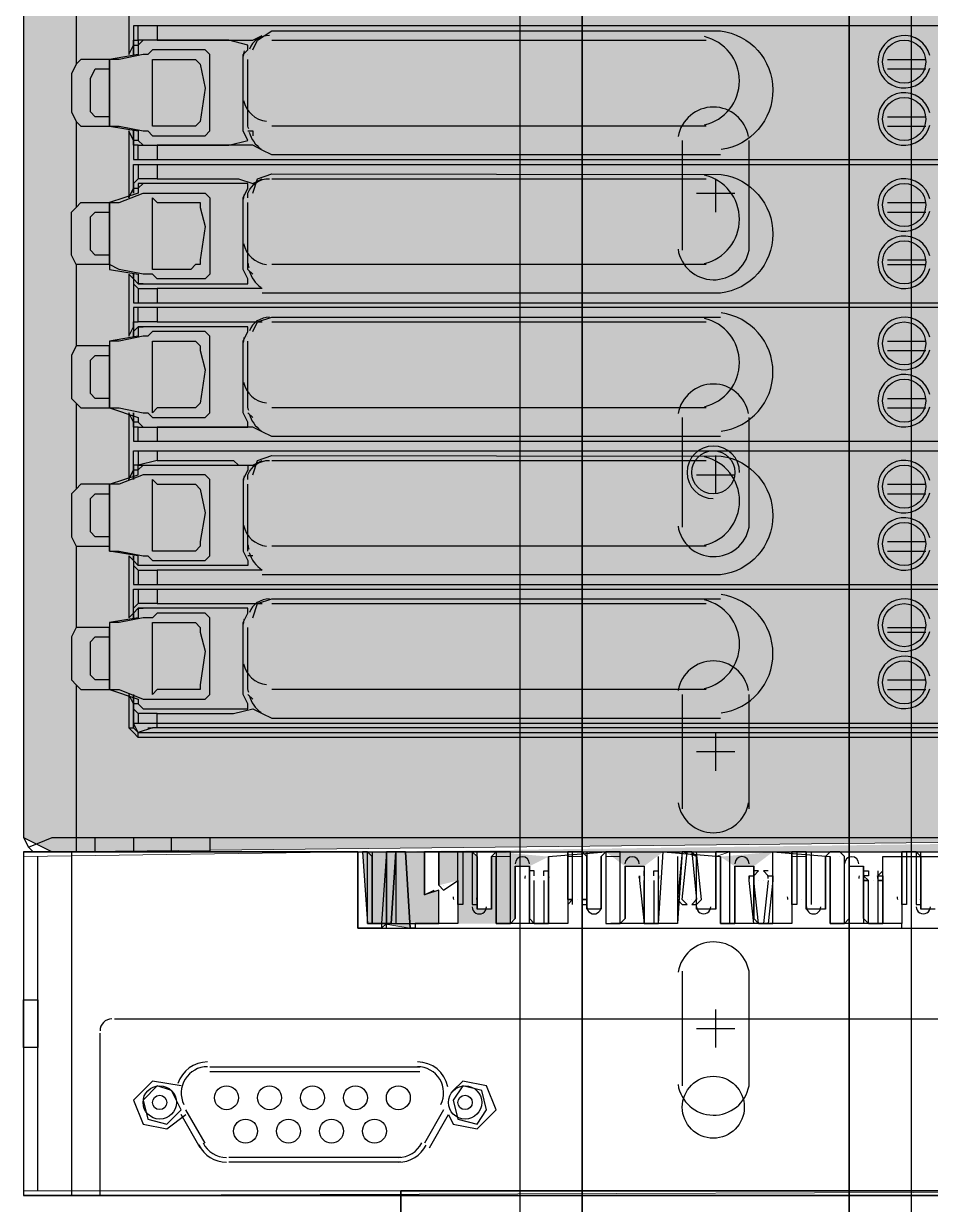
# Model space of a CAD drawing. Extents: x 4719 to 8938, y 1800 to 4482.
# Drawn here: x 6902.1 to 6982.6, y 3306.4 to 3411.1 of the extents above; entities that cross this region are included whole.
import ezdxf

# ---------------------------------------------------------------- set-up
doc = ezdxf.new("R2010")
doc.units = 0
doc.header["$LTSCALE"] = 10
doc.header["$MEASUREMENT"] = 0
doc.layers.add('G02-1-PRDXXXX-E-MRIO-01-P01-01$0$ANNOTATION', color=7, linetype='Continuous')

# ---------------------------------------------------------------- blocks, each defined once
blk = doc.blocks.new('G02-1-PRDXXXX-E-MRIO-01-P01-01$0$DV-54809-ZX-350-001')
at = {"layer": 'G02-1-PRDXXXX-E-MRIO-01-P01-01$0$ANNOTATION', "lineweight": 25}
for points in [[(2244.65, 1401.79), (2262.01, 1401.79), (2262.01, 2125.73), (2256.5, 2125.73), (2256.5, 1401.79), (2256.5, 2125.73), (2244.65, 2125.73), (2232.8, 2125.73), (2232.8, 1401.79), (2232.8, 2125.73), (2227.29, 2125.73), (2227.29, 1401.79)], [(2262.01, 1401.79), (2262.01, 2125.73), (2256.5, 2125.73), (2256.5, 1401.79), (2256.5, 2125.73), (2232.8, 2125.73), (2232.8, 1401.79), (2232.8, 2125.73), (2227.29, 2125.73), (2227.29, 1401.79)], [(2190.88, 1607.96), (2190.88, 1607.54)], [(2194.69, 1602.46), (2194.69, 1607.54), (2194.69, 1607.96), (2195.12, 1607.96), (2198.08, 1607.96), (2198.5, 1607.96), (2198.93, 1607.54), (2199.35, 1605.42), (2198.93, 1602.46), (2198.5, 1602.03), (2198.08, 1602.03), (2195.12, 1602.03), (2194.69, 1602.03)], [(2190.88, 1589.76), (2190.88, 1593.14), (2190.88, 1595.26)], [(2194.69, 1589.76), (2194.69, 1595.26), (2194.69, 1595.68), (2195.12, 1595.26), (2198.08, 1595.26), (2198.5, 1595.26), (2198.93, 1595.26), (2198.93, 1594.84), (2199.35, 1593.14), (2198.93, 1590.18), (2198.93, 1589.76), (2198.5, 1589.76), (2198.08, 1589.33), (2195.12, 1589.33), (2194.69, 1589.33)], [(2194.69, 1577.48), (2194.69, 1582.56), (2194.69, 1582.98), (2195.12, 1582.98), (2198.08, 1582.98), (2198.5, 1582.98), (2198.93, 1582.56), (2198.93, 1582.14), (2199.35, 1580.44), (2198.93, 1577.48), (2198.5, 1577.06), (2198.08, 1577.06), (2195.12, 1577.06), (2194.69, 1576.63)], [(2194.69, 1569.86), (2194.69, 1570.71), (2195.12, 1570.28), (2198.08, 1570.28), (2198.5, 1570.28), (2198.93, 1569.86), (2199.35, 1567.74), (2198.93, 1565.2), (2198.93, 1564.78), (2198.5, 1564.36), (2198.08, 1564.36), (2195.12, 1564.36), (2194.69, 1564.36), (2194.69, 1564.78)], [(2190.88, 1564.78), (2190.88, 1567.74), (2190.88, 1570.28)], [(2190.88, 1552.08), (2190.88, 1555.47), (2190.88, 1557.58)], [(2194.69, 1552.5), (2194.69, 1557.58), (2194.69, 1558.01), (2195.12, 1558.01), (2198.08, 1558.01), (2198.5, 1558.01), (2198.93, 1557.58), (2198.93, 1557.16), (2199.35, 1555.47), (2198.93, 1552.5), (2198.93, 1552.08), (2198.5, 1552.08), (2198.08, 1552.08), (2195.12, 1552.08), (2194.69, 1551.65)], [(2189.61, 1537.68), (2189.61, 1538.95), (2193, 1538.95), (2193, 1537.68)], [(2196.39, 1537.68), (2196.39, 1538.95), (2199.77, 1538.95), (2199.77, 1537.68)], [(2213.75, 1537.68), (2214.17, 1537.68), (2214.17, 1537.26)], [(2259.04, 1535.14), (2259.47, 1535.14)], [(2231.95, 1533.45), (2231.53, 1533.45)], [(2231.53, 1533.45), (2231.53, 1533.03), (2231.95, 1533.45)], [(2233.22, 1533.45), (2232.8, 1533.45)], [(2184.53, 1524.56), (2184.53, 1520.33), (2183.26, 1520.33), (2183.26, 1524.56)], [(2195.96, 1513.55), (2197.23, 1514.82), (2196.39, 1516.52), (2195.12, 1516.94), (2193.85, 1515.67), (2194.27, 1513.98)], [(2223.48, 1513.55), (2224.33, 1514.82), (2223.91, 1516.52), (2222.21, 1516.94), (2221.37, 1515.67), (2221.79, 1513.98)], [(2216.71, 1489), (2216.71, 1507.63), (2273.02, 1507.63), (2273.02, 1489)], [(2273.02, 1489), (2273.02, 1507.63), (2216.71, 1507.63), (2216.71, 1489)]]:
    blk.add_lwpolyline(points, close=True, dxfattribs=at)
for points in [[(2183.26, 1721), (2183.26, 1538.95), (2185.8, 1537.68), (2213.32, 1537.68), (2213.75, 1531.33), (2220.1, 1531.33), (2220.1, 1534.3), (2218.83, 1533.87), (2218.83, 1537.68), (2225.18, 1537.68), (2225.18, 1531.33), (2226.45, 1531.33), (2226.87, 1531.76), (2226.87, 1536.41), (2228.14, 1536.41), (2228.14, 1531.76), (2228.56, 1531.33), (2229.83, 1531.33), (2229.83, 1537.26), (2234.91, 1537.68), (2234.91, 1531.33), (2235.34, 1531.33), (2236.18, 1531.33), (2236.61, 1531.76), (2236.61, 1536.41), (2238.3, 1536.41), (2238.3, 1531.76), (2238.3, 1531.33), (2239.57, 1531.33), (2239.99, 1537.68), (2245.07, 1537.26), (2245.07, 1531.33), (2246.34, 1531.33), (2246.34, 1531.76), (2246.34, 1536.41), (2248.04, 1536.41), (2248.04, 1531.76), (2248.46, 1531.33), (2249.31, 1531.33), (2249.73, 1531.33), (2249.73, 1537.68), (2254.81, 1537.26), (2254.81, 1531.33), (2256.08, 1531.33), (2256.5, 1531.76), (2256.5, 1536.41), (2257.77, 1536.41), (2257.77, 1531.76), (2258.2, 1531.33), (2259.47, 1531.33), (2259.47, 1537.26), (2264.55, 1537.26)], [(2183.26, 1721), (2183.26, 1538.95), (2183.69, 1538.11), (2184.11, 1537.68), (2185.8, 1537.68), (2303.92, 1537.68), (2305.19, 1537.68), (2306.04, 1538.11), (2306.46, 1538.95), (2306.46, 1721)], [(2183.69, 1538.11), (2185.8, 1538.95), (2186.23, 1538.95), (2187.07, 1538.95), (2303.07, 1538.95), (2303.5, 1538.95), (2304.77, 1538.53), (2304.77, 1721.42), (2304.34, 1721.85), (2303.92, 1722.27)], [(2192.58, 1711.26), (2193, 1711.68), (2193.42, 1712.11), (2289.95, 1712.11), (2289.95, 1547.84), (2193.42, 1547.84), (2193.42, 1548.27), (2289.53, 1548.27), (2289.53, 1711.68), (2289.95, 1712.11)], [(2187.92, 1615.16), (2187.92, 1607.54)], [(2193, 1613.47), (2192.58, 1614.31), (2192.58, 1608.39), (2193, 1609.23), (2193.42, 1609.23), (2193.85, 1609.66)], [(2289.1, 1610.93), (2193, 1610.93), (2193, 1608.39), (2193, 1609.23), (2193, 1609.66), (2193.42, 1609.66), (2193.42, 1609.23), (2193.42, 1608.81), (2193.42, 1608.39), (2190.88, 1607.96), (2188.34, 1607.96), (2187.92, 1607.54), (2187.5, 1606.69), (2187.5, 1603.3), (2187.92, 1602.46), (2188.34, 1602.03), (2190.88, 1602.03), (2193.42, 1601.61), (2193.42, 1601.19), (2193.42, 1600.76), (2193.85, 1600.34), (2201.47, 1600.34), (2203.16, 1600.76), (2202.74, 1601.61), (2202.74, 1602.46), (2202.74, 1607.54), (2202.74, 1608.39), (2203.16, 1608.81), (2203.16, 1609.23), (2201.47, 1609.66), (2193.85, 1609.66), (2193.42, 1609.66), (2193.42, 1610.93)], [(2195.12, 1610.93), (2195.12, 1609.66), (2201.89, 1609.66), (2202.31, 1609.66), (2203.58, 1609.66), (2204.43, 1610.08)], [(2195.12, 1609.66), (2193.42, 1609.66)], [(2202.31, 1609.66), (2202.31, 1609.66)], [(2205.28, 1609.66), (2243.8, 1609.66)], [(2190.88, 1602.03), (2190.88, 1602.46), (2190.88, 1602.03), (2191.73, 1602.03), (2193.85, 1601.61), (2194.27, 1601.61), (2194.69, 1601.19), (2195.12, 1601.19), (2199.35, 1601.19), (2199.77, 1601.61), (2199.77, 1608.39), (2199.35, 1608.81), (2195.12, 1608.81), (2194.69, 1608.81), (2194.27, 1608.39), (2193.85, 1608.39), (2191.73, 1607.96), (2190.88, 1607.96)], [(2194.69, 1608.81), (2194.69, 1608.81)], [(2203.16, 1608.39), (2203.16, 1608.39)], [(2190.88, 1605.42), (2190.88, 1607.54), (2190.88, 1602.46)], [(2190.88, 1607.54), (2190.88, 1607.54)], [(2198.93, 1607.54), (2198.93, 1607.54)], [(2259.89, 1607.96), (2263.28, 1607.96)], [(2190.88, 1602.88), (2189.61, 1602.88), (2189.19, 1603.3), (2189.19, 1606.27), (2189.61, 1607.12), (2190.88, 1607.12)], [(2259.89, 1607.12), (2263.28, 1607.12)], [(2190.88, 1602.46), (2190.88, 1605.42)], [(2187.92, 1602.46), (2187.92, 1594.84)], [(2198.93, 1602.46), (2198.93, 1602.46)], [(2259.89, 1602.88), (2263.28, 1602.88)], [(2193.85, 1600.34), (2193.42, 1600.76), (2193, 1600.76), (2192.58, 1601.61), (2192.58, 1595.68), (2193, 1596.53), (2193.42, 1596.53), (2193.85, 1596.95)], [(2193.42, 1599.07), (2193.42, 1600.34), (2193, 1600.34), (2193, 1600.76), (2193, 1601.61), (2193, 1599.07), (2289.1, 1599.07)], [(2203.16, 1601.61), (2203.58, 1601.61), (2203.58, 1601.19)], [(2243.8, 1602.03), (2205.28, 1602.03)], [(2259.89, 1602.03), (2263.28, 1602.03)], [(2193.42, 1600.34), (2195.12, 1600.34)], [(2193.85, 1600.34), (2193.85, 1600.34)], [(2193.85, 1600.34), (2193.85, 1600.34)], [(2245.07, 1599.49), (2205.28, 1599.49), (2204.43, 1599.92), (2203.58, 1600.34), (2201.89, 1600.34), (2195.12, 1600.34), (2195.12, 1599.07)], [(2203.16, 1600.76), (2203.16, 1600.76)], [(2203.58, 1600.34), (2203.58, 1600.34)], [(2241.69, 1600.76), (2241.69, 1591.03)], [(2193.42, 1598.65), (2193.42, 1597.38), (2193, 1596.95), (2193, 1596.53), (2193, 1596.11), (2193, 1598.65), (2289.1, 1598.65)], [(2195.12, 1598.65), (2195.12, 1597.38), (2201.89, 1597.38), (2202.31, 1597.38), (2203.58, 1596.95), (2204.43, 1597.38)], [(2190.88, 1589.76), (2190.88, 1589.33), (2193.42, 1588.91), (2193.42, 1588.49), (2193.42, 1588.06), (2193.85, 1588.06), (2201.47, 1588.06), (2203.16, 1588.06), (2203.16, 1588.49), (2202.74, 1589.33), (2202.74, 1590.18), (2202.74, 1594.84), (2202.74, 1595.68), (2203.16, 1596.53), (2203.16, 1596.95), (2201.47, 1596.95), (2193.85, 1596.95), (2193.42, 1596.95), (2193.42, 1596.53), (2193.42, 1596.11), (2190.88, 1595.26), (2191.73, 1595.26), (2193.85, 1596.11), (2194.69, 1596.11), (2195.12, 1596.11), (2199.35, 1596.11), (2199.77, 1595.68), (2199.77, 1588.91), (2199.35, 1588.49), (2195.12, 1588.49), (2194.69, 1588.91), (2193.85, 1588.91), (2191.73, 1589.33), (2190.88, 1589.76), (2188.34, 1589.76), (2187.92, 1589.76), (2187.5, 1590.6), (2187.5, 1594.41), (2187.92, 1594.84), (2188.34, 1595.26), (2190.88, 1595.26)], [(2195.12, 1597.38), (2193.42, 1597.38)], [(2202.31, 1597.38), (2202.31, 1597.38)], [(2205.28, 1597.38), (2243.8, 1597.38)], [(2244.65, 1594.41), (2244.65, 1597.38)], [(2193.42, 1596.11), (2193.42, 1596.11)], [(2194.69, 1596.11), (2194.69, 1596.11)], [(2242.96, 1596.11), (2246.34, 1596.11)], [(2190.88, 1595.26), (2190.88, 1595.26)], [(2190.88, 1595.26), (2190.88, 1595.26)], [(2190.88, 1595.26), (2190.88, 1595.26)], [(2203.58, 1588.91), (2203.16, 1589.33), (2203.16, 1595.26)], [(2259.89, 1595.26), (2263.28, 1595.26)], [(2190.88, 1590.6), (2189.61, 1590.6), (2189.19, 1591.03), (2189.19, 1593.99), (2189.61, 1594.41), (2190.88, 1594.41)], [(2259.89, 1594.41), (2263.28, 1594.41)], [(2187.92, 1589.76), (2187.92, 1582.56)], [(2190.88, 1589.76), (2190.88, 1589.76)], [(2243.8, 1589.76), (2205.28, 1589.76)], [(2259.89, 1590.18), (2263.28, 1590.18)], [(2259.89, 1589.76), (2263.28, 1589.76)], [(2193, 1588.49), (2192.58, 1588.91), (2192.58, 1583.41), (2193, 1584.25), (2193, 1584.68), (2193.42, 1584.68), (2193.42, 1585.95)], [(2193.85, 1588.06), (2193.42, 1588.06), (2193, 1588.49), (2193, 1588.91), (2193, 1586.37), (2289.1, 1586.37)], [(2193, 1588.06), (2193, 1588.06)], [(2193, 1588.06), (2193.42, 1587.64), (2193.42, 1586.37)], [(2193.42, 1587.64), (2195.12, 1587.64)], [(2193.85, 1588.06), (2193.85, 1588.06)], [(2193.85, 1588.06), (2193.85, 1588.06)], [(2204.43, 1587.64), (2203.58, 1587.64), (2201.89, 1587.64), (2195.12, 1587.64), (2195.12, 1586.37)], [(2203.58, 1587.64), (2203.58, 1587.64)], [(2289.1, 1585.95), (2193, 1585.95), (2193, 1583.41), (2193, 1583.83), (2193.42, 1584.25), (2193.42, 1583.83), (2193.42, 1583.41), (2190.88, 1582.98), (2190.88, 1582.56)], [(2195.12, 1585.95), (2195.12, 1584.68), (2201.89, 1584.68), (2202.31, 1584.68), (2203.58, 1584.68), (2204.43, 1584.68)], [(2195.12, 1584.68), (2193.42, 1584.68)], [(2202.31, 1584.68), (2202.31, 1584.68)], [(2203.58, 1583.83), (2204.01, 1584.68), (2205.28, 1585.1), (2245.07, 1585.1)], [(2205.28, 1584.68), (2243.8, 1584.68)], [(2190.88, 1577.06), (2191.73, 1577.06), (2193.85, 1576.63), (2194.27, 1576.63), (2194.69, 1576.21), (2195.12, 1576.21), (2199.35, 1576.21), (2199.77, 1576.63), (2199.77, 1583.41), (2199.35, 1583.83), (2195.12, 1583.83), (2194.69, 1583.83), (2194.27, 1583.41), (2193.85, 1583.41), (2191.73, 1582.98), (2190.88, 1582.98), (2190.88, 1582.56), (2188.34, 1582.56), (2187.92, 1582.56), (2187.5, 1581.71), (2187.5, 1577.9), (2187.92, 1577.48), (2188.34, 1577.06), (2190.88, 1577.06), (2190.88, 1577.48), (2190.88, 1582.56), (2190.88, 1580.44), (2190.88, 1577.06), (2193.42, 1576.21), (2193.42, 1575.79), (2193.85, 1575.36), (2201.47, 1575.36), (2203.16, 1575.36), (2203.16, 1575.79), (2202.74, 1576.63), (2202.74, 1577.48), (2202.74, 1582.14), (2202.74, 1582.98), (2203.16, 1583.83), (2203.16, 1584.25), (2201.47, 1584.25), (2193.85, 1584.25), (2193.42, 1584.25), (2193.85, 1584.25)], [(2193.42, 1584.25), (2193.42, 1584.25)], [(2194.69, 1583.83), (2194.69, 1583.83)], [(2203.16, 1583.41), (2203.16, 1583.41)], [(2190.88, 1582.56), (2190.88, 1582.56)], [(2259.89, 1582.98), (2263.28, 1582.98)], [(2190.88, 1577.9), (2189.61, 1577.9), (2189.19, 1578.33), (2189.19, 1581.29), (2189.61, 1581.71), (2190.88, 1581.71)], [(2259.89, 1582.14), (2263.28, 1582.14)], [(2187.92, 1577.48), (2187.92, 1569.86)], [(2190.88, 1577.06), (2190.88, 1577.06)], [(2243.8, 1577.06), (2205.28, 1577.06)], [(2259.89, 1577.9), (2263.28, 1577.9)], [(2259.89, 1577.06), (2263.28, 1577.06)], [(2193.85, 1575.36), (2193.42, 1575.79), (2193, 1575.79), (2192.58, 1576.63), (2192.58, 1570.71), (2193, 1571.55), (2193.42, 1571.55), (2193.85, 1571.98)], [(2193.42, 1574.09), (2193.42, 1575.36), (2193, 1575.36), (2193, 1575.79), (2193, 1576.63), (2193, 1574.09), (2289.1, 1574.09)], [(2193.42, 1576.21), (2193.42, 1576.21)], [(2203.58, 1576.21), (2203.16, 1576.63)], [(2241.69, 1576.21), (2241.69, 1566.47)], [(2193.42, 1575.36), (2195.12, 1575.36)], [(2193.85, 1575.36), (2193.85, 1575.36)], [(2193.85, 1575.36), (2193.85, 1575.36)], [(2245.07, 1574.52), (2205.28, 1574.52), (2204.43, 1574.94), (2203.58, 1575.36), (2201.89, 1575.36), (2195.12, 1575.36), (2195.12, 1574.09)], [(2203.58, 1575.36), (2203.58, 1575.36)], [(2193.42, 1573.25), (2193.42, 1571.98), (2193.85, 1571.98), (2201.47, 1571.98), (2203.16, 1571.98), (2203.16, 1571.55), (2202.74, 1570.71), (2202.74, 1569.86), (2202.74, 1565.2), (2202.74, 1564.36), (2203.16, 1563.51), (2203.16, 1563.09), (2201.47, 1563.09), (2193.85, 1563.09), (2193.42, 1563.09), (2193.42, 1563.51), (2193.42, 1563.93), (2190.88, 1564.36), (2191.73, 1564.36), (2193.85, 1563.93), (2194.27, 1563.93), (2194.69, 1563.51), (2195.12, 1563.51), (2199.35, 1563.51), (2199.77, 1563.93), (2199.77, 1570.71), (2199.35, 1571.13), (2195.12, 1571.13), (2194.69, 1571.13), (2193.85, 1571.13), (2191.73, 1570.28), (2190.88, 1570.28), (2193.42, 1571.13), (2193.42, 1571.55), (2193.42, 1571.98), (2193, 1571.98), (2193, 1571.55), (2193, 1570.71), (2193, 1573.25), (2289.1, 1573.25)], [(2195.12, 1573.25), (2195.12, 1572.4), (2201.89, 1572.4), (2202.31, 1571.98), (2203.58, 1571.98), (2204.43, 1572.4)], [(2244.65, 1569.44), (2244.65, 1572.82)], [(2195.12, 1572.4), (2193.42, 1571.98)], [(2202.31, 1571.98), (2202.31, 1571.98)], [(2205.28, 1572.4), (2243.8, 1572.4)], [(2193.42, 1571.13), (2193.42, 1571.13)], [(2194.69, 1571.13), (2194.69, 1571.13)], [(2242.96, 1571.13), (2246.34, 1571.13)], [(2190.88, 1570.28), (2188.34, 1570.28), (2187.92, 1569.86), (2187.5, 1569.44), (2187.5, 1565.63), (2187.92, 1564.78), (2188.34, 1564.78), (2190.88, 1564.78), (2190.88, 1564.36), (2190.88, 1564.78)], [(2190.88, 1570.28), (2190.88, 1570.28)], [(2190.88, 1570.28), (2190.88, 1570.28)], [(2190.88, 1570.28), (2190.88, 1570.28)], [(2198.93, 1569.86), (2198.93, 1569.86)], [(2203.16, 1564.36), (2203.16, 1570.28)], [(2259.89, 1570.28), (2263.28, 1570.28)], [(2190.88, 1565.63), (2189.61, 1565.63), (2189.19, 1566.05), (2189.19, 1569.01), (2189.61, 1569.44), (2190.88, 1569.44)], [(2259.89, 1569.44), (2263.28, 1569.44)], [(2187.92, 1564.78), (2187.92, 1557.58)], [(2243.8, 1564.78), (2205.28, 1564.78)], [(2259.89, 1565.2), (2263.28, 1565.2)], [(2193, 1563.51), (2192.58, 1563.93), (2192.58, 1558.43), (2193, 1558.85), (2193, 1558.43), (2193, 1560.97), (2289.1, 1560.97)], [(2193.85, 1563.09), (2193.42, 1563.09), (2193, 1563.51), (2193, 1563.93), (2193, 1561.39), (2289.1, 1561.39)], [(2203.58, 1563.93), (2203.16, 1563.93)], [(2259.89, 1564.36), (2263.28, 1564.36)], [(2193, 1563.09), (2193, 1563.09)], [(2193, 1563.09), (2193.42, 1562.66), (2193.42, 1561.39)], [(2193.42, 1562.66), (2195.12, 1562.66)], [(2193.85, 1563.09), (2193.85, 1563.09)], [(2193.85, 1563.09), (2193.85, 1563.09)], [(2203.58, 1562.66), (2203.58, 1562.66)], [(2193.42, 1560.97), (2193.42, 1559.7), (2193, 1559.28)], [(2195.12, 1560.97), (2195.12, 1559.7), (2193.42, 1559.7)], [(2193, 1558.85), (2193.42, 1559.28), (2193.42, 1558.85), (2193.42, 1558.43), (2190.88, 1558.01), (2190.88, 1557.58)], [(2193, 1559.28), (2193, 1559.28)], [(2193.42, 1559.28), (2193.42, 1559.28)], [(2202.74, 1557.16), (2202.74, 1558.01), (2203.16, 1558.85), (2203.16, 1559.28), (2201.47, 1559.28), (2194.69, 1559.28), (2193.85, 1559.28), (2193.42, 1559.28), (2193.85, 1559.28)], [(2195.12, 1559.7), (2201.89, 1559.7), (2202.31, 1559.7), (2203.58, 1559.7), (2204.43, 1559.7)], [(2202.31, 1559.7), (2202.31, 1559.7)], [(2203.58, 1558.43), (2204.01, 1559.7), (2205.28, 1560.12), (2245.07, 1560.12)], [(2205.28, 1559.7), (2243.8, 1559.7)], [(2193.85, 1558.43), (2191.73, 1558.01), (2190.88, 1558.01), (2190.88, 1557.58), (2188.34, 1557.58), (2187.92, 1557.58), (2187.5, 1556.74), (2187.5, 1552.93), (2187.92, 1552.5), (2188.34, 1552.08), (2190.88, 1552.08), (2193.42, 1551.23), (2193.42, 1550.81), (2193.85, 1550.38), (2201.47, 1550.38), (2203.16, 1550.38), (2203.16, 1550.81), (2202.74, 1551.65), (2202.74, 1552.5), (2202.74, 1557.16)], [(2190.88, 1552.08), (2191.73, 1552.08), (2193.85, 1551.23), (2194.69, 1551.23), (2195.12, 1551.23), (2199.35, 1551.23), (2199.77, 1551.65), (2199.77, 1558.43), (2199.35, 1558.85), (2195.12, 1558.85), (2194.69, 1558.43), (2193.85, 1558.43)], [(2194.69, 1558.43), (2194.69, 1558.43)], [(2203.16, 1558.43), (2203.16, 1558.43)], [(2190.88, 1557.58), (2190.88, 1557.58)], [(2259.89, 1557.58), (2263.28, 1557.58)], [(2259.89, 1557.16), (2263.28, 1557.16)], [(2190.88, 1552.93), (2189.61, 1552.93), (2189.19, 1553.35), (2189.19, 1556.31), (2189.61, 1556.74), (2190.88, 1556.74)], [(2259.89, 1552.93), (2263.28, 1552.93)], [(2187.92, 1552.5), (2187.92, 1537.68)], [(2190.88, 1552.08), (2190.88, 1552.08)], [(2190.88, 1552.08), (2190.88, 1552.08)], [(2243.8, 1552.08), (2205.28, 1552.08)], [(2259.89, 1552.08), (2263.28, 1552.08)], [(2193.85, 1550.38), (2193.42, 1550.81), (2193, 1550.81), (2192.58, 1551.65), (2192.58, 1548.69), (2193, 1548.69), (2193, 1549.11), (2193, 1548.69), (2193.42, 1548.27), (2193, 1549.11), (2193, 1551.65), (2193, 1549.11)], [(2193, 1551.65), (2193, 1549.11), (2289.1, 1549.11)], [(2193, 1551.23), (2193, 1550.81), (2193, 1550.38), (2193.42, 1549.96), (2193.42, 1549.11)], [(2193.42, 1551.23), (2193.42, 1551.23)], [(2203.58, 1551.23), (2203.16, 1551.65)], [(2241.69, 1551.65), (2241.69, 1541.49)], [(2247.61, 1541.49), (2247.61, 1551.65)], [(2289.95, 1547.84), (2289.53, 1548.27), (2287.83, 1548.69), (2195.12, 1548.69), (2195.12, 1549.11), (2195.12, 1549.96), (2193.42, 1549.96)], [(2193.85, 1550.38), (2193.85, 1550.38)], [(2193.85, 1550.38), (2193.85, 1550.38)], [(2195.12, 1549.96), (2201.89, 1549.96), (2203.58, 1550.38), (2204.43, 1549.96), (2205.28, 1549.54), (2245.07, 1549.54)], [(2203.58, 1550.38), (2203.58, 1550.38)], [(2193.42, 1547.84), (2193, 1548.27), (2192.58, 1548.69)], [(2195.12, 1548.69), (2194.69, 1548.69), (2193.42, 1548.27)], [(2194.27, 1548.69), (2194.69, 1548.69)], [(2193.42, 1548.27), (2193.42, 1548.27)], [(2244.65, 1544.88), (2244.65, 1548.27)], [(2242.96, 1546.57), (2246.34, 1546.57)], [(2264.12, 1532.6), (2262.85, 1532.6), (2262.85, 1537.26), (2262.43, 1537.68), (2261.16, 1537.68), (2261.16, 1537.26), (2261.16, 1531.33), (2256.08, 1531.33), (2256.08, 1537.26), (2255.66, 1537.68), (2254.81, 1537.68), (2254.39, 1537.26), (2254.39, 1532.6), (2252.69, 1532.6), (2252.69, 1537.26), (2252.69, 1537.68), (2251.42, 1537.68), (2251.42, 1537.26), (2251.42, 1531.33), (2245.92, 1531.33), (2245.92, 1537.26), (2245.92, 1537.68), (2244.65, 1537.68), (2244.65, 1537.26), (2244.65, 1532.6), (2242.96, 1532.6), (2242.96, 1537.26), (2242.53, 1537.68), (2241.69, 1537.68), (2241.26, 1531.33), (2236.18, 1531.33), (2236.18, 1537.26), (2236.18, 1537.68), (2234.91, 1537.68), (2234.49, 1537.26), (2234.49, 1532.6), (2233.22, 1532.6), (2233.22, 1537.26), (2232.8, 1537.68), (2231.53, 1537.68), (2231.53, 1537.26), (2231.53, 1531.33), (2226.45, 1531.33), (2226.45, 1537.26), (2226.45, 1537.68), (2225.18, 1537.68), (2224.75, 1537.26), (2224.75, 1532.6), (2223.48, 1532.6), (2223.48, 1537.26), (2223.06, 1537.68), (2220.1, 1537.68), (2220.1, 1534.72), (2220.52, 1534.3), (2221.79, 1535.14), (2221.79, 1531.33), (2217.98, 1531.33), (2217.98, 1530.91), (2217.56, 1530.91), (2217.13, 1537.68), (2215.44, 1537.68), (2215.02, 1531.33), (2215.02, 1530.91), (2212.9, 1530.91), (2212.9, 1537.68), (2183.26, 1537.68), (2183.26, 1507.2), (2306.04, 1507.2)], [(2183.26, 1537.68), (2212.9, 1537.68), (2212.9, 1530.91), (2244.65, 1530.91), (2276.4, 1530.91), (2276.4, 1537.68), (2306.04, 1537.68)], [(2183.26, 1537.26), (2183.26, 1537.26)], [(2183.26, 1537.26), (2183.26, 1507.63)], [(2184.53, 1507.63), (2184.53, 1537.26)], [(2184.96, 1537.26), (2184.96, 1537.26)], [(2187.5, 1537.68), (2187.5, 1507.2)], [(2215.86, 1531.33), (2213.75, 1531.33), (2213.75, 1537.26), (2213.75, 1537.68), (2213.32, 1537.68)], [(2214.17, 1537.26), (2214.17, 1537.26)], [(2214.17, 1537.26), (2214.17, 1531.33), (2214.17, 1537.26)], [(2217.13, 1537.68), (2215.44, 1537.68), (2215.44, 1531.33), (2215.44, 1537.68), (2215.02, 1531.33), (2215.02, 1530.91), (2215.44, 1530.91), (2215.44, 1531.33), (2215.02, 1530.91)], [(2215.44, 1537.68), (2215.44, 1537.68)], [(2215.44, 1537.26), (2215.44, 1537.26)], [(2216.29, 1537.68), (2215.86, 1531.33), (2216.29, 1537.68)], [(2216.29, 1537.68), (2216.29, 1531.33), (2220.1, 1531.33), (2220.1, 1534.3)], [(2216.29, 1537.68), (2216.29, 1537.68)], [(2217.13, 1537.68), (2217.56, 1530.91), (2217.13, 1537.68)], [(2225.18, 1537.68), (2218.83, 1537.68), (2218.83, 1533.87), (2219.67, 1534.3)], [(2220.1, 1534.72), (2220.1, 1537.68), (2223.06, 1537.68), (2223.48, 1537.26), (2223.48, 1532.6)], [(2222.21, 1537.68), (2222.21, 1533.45), (2222.21, 1533.03), (2221.79, 1533.03), (2221.79, 1533.45), (2221.79, 1537.68)], [(2223.06, 1537.68), (2223.06, 1533.45), (2223.06, 1533.03), (2223.48, 1533.03), (2223.48, 1533.45), (2223.48, 1537.68)], [(2224.75, 1532.6), (2224.75, 1537.26), (2225.18, 1537.68), (2226.45, 1537.68)], [(2226.87, 1536.41), (2226.87, 1531.76), (2226.45, 1531.33), (2225.18, 1531.33), (2225.18, 1537.26)], [(2225.18, 1537.26), (2225.18, 1537.26)], [(2231.53, 1537.26), (2231.53, 1531.33), (2226.45, 1531.33), (2226.45, 1537.26)], [(2226.45, 1537.26), (2226.45, 1537.26)], [(2229.83, 1537.68), (2234.91, 1537.68)], [(2229.83, 1537.68), (2229.83, 1537.68)], [(2229.83, 1537.26), (2229.83, 1537.26)], [(2231.53, 1537.26), (2231.53, 1537.26)], [(2231.95, 1533.03), (2231.95, 1533.45), (2231.95, 1537.68)], [(2233.22, 1537.68), (2233.22, 1533.45), (2232.8, 1533.45), (2232.8, 1537.68)], [(2234.49, 1532.6), (2234.49, 1537.26), (2234.91, 1537.68), (2236.18, 1537.68)], [(2234.91, 1537.26), (2234.91, 1531.33)], [(2234.91, 1537.26), (2234.91, 1537.26)], [(2241.26, 1537.26), (2241.26, 1531.33), (2236.18, 1531.33), (2236.18, 1537.26)], [(2236.18, 1537.26), (2236.18, 1537.26)], [(2239.57, 1531.33), (2239.57, 1537.26)], [(2239.99, 1537.68), (2244.65, 1537.68)], [(2239.99, 1537.26), (2239.99, 1537.26)], [(2242.96, 1532.6), (2242.96, 1537.26), (2242.53, 1537.68), (2241.69, 1537.68), (2241.26, 1533.45), (2241.69, 1533.03), (2242.11, 1533.03), (2241.69, 1533.45), (2242.11, 1537.68)], [(2241.69, 1537.26), (2241.69, 1537.26)], [(2242.53, 1537.68), (2242.96, 1533.45), (2242.53, 1533.03), (2242.96, 1533.03), (2243.38, 1533.45), (2242.96, 1537.68)], [(2244.65, 1532.6), (2244.65, 1537.26), (2244.65, 1537.68), (2245.92, 1537.68)], [(2244.65, 1537.26), (2244.65, 1537.26)], [(2251, 1531.33), (2246.34, 1531.33), (2245.07, 1531.33), (2245.07, 1537.26)], [(2245.92, 1531.33), (2245.92, 1537.26)], [(2245.92, 1537.26), (2245.92, 1537.26)], [(2249.73, 1537.68), (2254.81, 1537.68)], [(2249.73, 1531.33), (2249.73, 1537.26)], [(2249.73, 1537.26), (2249.73, 1537.26)], [(2251.85, 1537.68), (2251.85, 1533.45), (2251.85, 1533.03), (2251.42, 1533.03), (2251.42, 1533.45), (2251.42, 1537.68), (2252.69, 1537.68), (2252.69, 1537.26), (2252.69, 1532.6)], [(2251.42, 1537.26), (2251.42, 1531.33)], [(2251.42, 1537.26), (2251.42, 1537.26)], [(2252.69, 1537.68), (2252.69, 1533.45), (2252.69, 1533.03)], [(2253.12, 1537.68), (2253.12, 1533.45), (2253.12, 1533.03)], [(2254.39, 1532.6), (2254.39, 1537.26), (2254.81, 1537.68), (2255.66, 1537.68)], [(2256.5, 1536.41), (2256.5, 1531.76), (2256.08, 1531.33), (2254.81, 1531.33), (2254.81, 1537.26)], [(2254.81, 1537.26), (2254.81, 1537.26)], [(2255.66, 1537.26), (2255.66, 1537.26)], [(2261.16, 1530.91), (2261.16, 1531.33), (2256.08, 1531.33), (2256.08, 1537.26)], [(2259.47, 1537.68), (2264.55, 1537.68)], [(2259.47, 1531.33), (2259.47, 1537.26)], [(2259.47, 1537.26), (2259.47, 1537.26)], [(2261.58, 1537.68), (2261.58, 1533.45), (2261.58, 1533.03), (2261.16, 1533.03), (2261.16, 1533.45), (2261.16, 1537.68), (2262.43, 1537.68), (2262.85, 1537.26), (2262.85, 1532.6)], [(2261.16, 1537.26), (2261.16, 1531.33)], [(2261.16, 1537.26), (2261.16, 1537.26)], [(2262.43, 1537.68), (2262.43, 1533.45), (2262.43, 1533.03), (2262.85, 1533.03), (2262.85, 1533.45), (2262.85, 1537.68)], [(2228.56, 1531.33), (2228.14, 1531.76), (2228.14, 1536.41)], [(2236.61, 1536.41), (2236.61, 1531.76), (2236.18, 1531.33), (2235.34, 1531.33)], [(2246.34, 1536.41), (2246.34, 1531.76), (2246.34, 1531.33)], [(2248.46, 1531.33), (2248.04, 1531.76), (2248.04, 1536.41)], [(2259.04, 1535.99), (2259.04, 1535.57), (2259.47, 1535.57), (2259.47, 1535.14), (2259.47, 1531.33), (2258.2, 1531.33), (2257.77, 1531.76), (2257.77, 1536.41)], [(2220.52, 1534.3), (2221.79, 1535.14), (2221.79, 1531.33), (2217.98, 1531.33), (2217.98, 1530.91)], [(2228.56, 1535.57), (2228.56, 1535.99), (2228.14, 1535.99)], [(2228.14, 1531.33), (2228.14, 1535.14), (2228.14, 1535.57)], [(2228.14, 1535.57), (2228.14, 1535.57)], [(2228.56, 1535.99), (2228.56, 1535.99)], [(2228.56, 1535.57), (2228.56, 1535.57)], [(2229.83, 1531.33), (2228.56, 1531.33), (2228.56, 1535.14)], [(2228.56, 1535.14), (2228.56, 1535.14)], [(2229.41, 1535.57), (2229.41, 1535.99), (2229.83, 1535.99)], [(2229.41, 1535.99), (2229.41, 1535.99)], [(2229.41, 1535.57), (2229.41, 1535.57)], [(2229.41, 1535.14), (2229.41, 1531.33)], [(2229.41, 1535.14), (2229.41, 1535.14)], [(2229.83, 1535.57), (2229.83, 1535.57)], [(2237.88, 1535.57), (2237.88, 1535.57)], [(2237.88, 1535.14), (2237.88, 1535.14)], [(2238.3, 1535.99), (2238.3, 1535.99)], [(2238.3, 1535.57), (2238.3, 1535.99)], [(2238.3, 1535.99), (2238.3, 1535.99)], [(2238.3, 1535.57), (2238.3, 1535.57)], [(2238.72, 1535.14), (2238.72, 1535.14)], [(2239.15, 1535.57), (2239.15, 1535.99), (2239.57, 1535.99)], [(2239.15, 1535.99), (2239.15, 1535.99)], [(2239.15, 1535.14), (2239.15, 1531.33)], [(2239.15, 1535.14), (2239.15, 1535.14)], [(2239.57, 1535.57), (2239.57, 1535.57)], [(2239.57, 1535.57), (2239.57, 1535.57)], [(2239.57, 1535.14), (2239.57, 1535.14)], [(2248.04, 1531.33), (2247.61, 1535.14), (2247.61, 1535.57), (2248.04, 1535.57), (2248.46, 1535.99), (2248.04, 1535.99)], [(2249.31, 1535.99), (2248.88, 1535.99), (2249.31, 1535.57), (2249.73, 1535.57), (2249.73, 1535.14), (2249.31, 1531.33), (2248.46, 1531.33), (2248.04, 1535.14)], [(2248.04, 1535.99), (2248.04, 1535.99)], [(2248.04, 1535.57), (2248.04, 1535.57)], [(2248.46, 1535.14), (2248.46, 1535.14)], [(2249.31, 1535.14), (2248.88, 1531.33)], [(2248.88, 1535.14), (2248.88, 1535.14)], [(2249.31, 1535.99), (2249.31, 1535.99)], [(2249.31, 1535.57), (2249.31, 1535.57)], [(2258.2, 1531.33), (2258.2, 1535.14), (2257.77, 1535.57), (2257.77, 1535.99), (2258.2, 1535.99), (2258.2, 1535.57), (2257.77, 1535.57), (2257.77, 1535.14), (2258.2, 1535.14), (2257.77, 1535.14), (2257.77, 1531.33)], [(2257.77, 1535.57), (2257.77, 1535.57)], [(2257.77, 1535.57), (2257.77, 1535.57)], [(2257.77, 1535.57), (2257.77, 1535.57)], [(2257.77, 1535.14), (2257.77, 1535.14)], [(2258.2, 1535.99), (2258.2, 1535.99)], [(2258.2, 1535.14), (2258.2, 1535.14)], [(2258.62, 1535.14), (2258.62, 1535.14)], [(2259.04, 1535.99), (2259.04, 1535.99)], [(2259.47, 1535.99), (2259.04, 1535.57), (2259.04, 1535.14), (2259.04, 1531.33)], [(2259.04, 1535.99), (2259.04, 1535.99)], [(2259.04, 1535.57), (2259.04, 1535.57)], [(2259.04, 1535.57), (2259.04, 1535.57)], [(2259.47, 1535.57), (2259.47, 1535.57)], [(2219.67, 1534.3), (2219.67, 1534.3)], [(2220.52, 1534.72), (2220.52, 1534.72)], [(2221.79, 1533.45), (2221.79, 1533.45)], [(2221.79, 1533.45), (2221.79, 1533.45)], [(2222.21, 1533.45), (2222.21, 1533.45)], [(2222.21, 1533.03), (2222.21, 1533.03)], [(2222.21, 1533.03), (2222.21, 1533.03)], [(2223.06, 1533.45), (2223.06, 1533.45)], [(2223.06, 1533.03), (2223.06, 1533.03)], [(2223.06, 1533.03), (2223.06, 1533.03)], [(2223.48, 1533.45), (2223.48, 1533.45)], [(2231.53, 1533.45), (2231.53, 1533.45)], [(2231.53, 1533.45), (2231.53, 1533.45)], [(2231.95, 1533.45), (2231.95, 1533.45)], [(2231.95, 1533.03), (2231.95, 1533.03)], [(2231.95, 1533.03), (2231.95, 1533.03)], [(2231.95, 1533.03), (2231.95, 1533.03)], [(2232.37, 1533.45), (2232.37, 1533.45)], [(2232.8, 1533.45), (2232.8, 1533.45)], [(2232.8, 1533.03), (2232.8, 1533.03)], [(2233.22, 1533.45), (2233.22, 1533.45)], [(2233.22, 1533.45), (2233.22, 1533.45)], [(2233.22, 1533.45), (2233.22, 1533.45)], [(2233.22, 1533.03), (2233.22, 1533.03)], [(2241.26, 1533.45), (2241.26, 1533.45)], [(2241.26, 1533.45), (2241.26, 1533.45)], [(2241.69, 1533.03), (2241.69, 1533.03)], [(2241.69, 1533.03), (2241.69, 1533.03)], [(2242.11, 1533.45), (2242.11, 1533.45)], [(2242.53, 1533.45), (2242.53, 1533.45)], [(2242.96, 1533.03), (2242.96, 1533.03)], [(2242.96, 1533.03), (2242.96, 1533.03)], [(2243.38, 1533.45), (2243.38, 1533.45)], [(2243.38, 1533.45), (2243.38, 1533.45)], [(2251.42, 1533.45), (2251.42, 1533.45)], [(2251.42, 1533.45), (2251.42, 1533.45)], [(2251.42, 1533.03), (2251.42, 1533.03)], [(2251.85, 1533.45), (2251.85, 1533.45)], [(2251.85, 1533.03), (2251.85, 1533.03)], [(2252.27, 1533.45), (2252.27, 1533.45)], [(2252.69, 1533.03), (2252.69, 1533.03)], [(2252.69, 1533.03), (2252.69, 1533.03)], [(2252.69, 1533.03), (2252.69, 1533.03)], [(2253.12, 1533.45), (2253.12, 1533.45)], [(2253.12, 1533.45), (2253.12, 1533.45)], [(2261.16, 1533.45), (2261.16, 1533.45)], [(2261.16, 1533.45), (2261.16, 1533.45)], [(2261.58, 1533.45), (2261.58, 1533.45)], [(2261.58, 1533.03), (2261.58, 1533.03)], [(2261.58, 1533.03), (2261.58, 1533.03)], [(2262.43, 1533.45), (2262.43, 1533.45)], [(2262.43, 1533.03), (2262.43, 1533.03)], [(2262.43, 1533.03), (2262.43, 1533.03)], [(2262.85, 1533.45), (2262.85, 1533.45)], [(2262.85, 1533.45), (2262.85, 1533.45)], [(2214.17, 1531.33), (2214.17, 1531.33)], [(2215.44, 1531.33), (2215.44, 1531.33)], [(2217.56, 1530.91), (2217.56, 1530.91)], [(2217.56, 1530.91), (2217.56, 1530.91)], [(2217.56, 1530.91), (2217.56, 1530.91)], [(2221.79, 1531.33), (2221.79, 1531.33)], [(2225.18, 1531.33), (2225.18, 1531.33)], [(2226.45, 1531.33), (2226.45, 1531.33)], [(2229.83, 1531.33), (2229.83, 1531.33)], [(2231.53, 1531.33), (2231.53, 1531.33)], [(2235.34, 1531.33), (2235.34, 1531.33)], [(2236.18, 1531.33), (2236.18, 1531.33)], [(2239.57, 1531.33), (2239.57, 1531.33)], [(2241.26, 1531.33), (2241.26, 1531.33)], [(2245.07, 1531.33), (2245.07, 1531.33)], [(2246.34, 1531.33), (2246.34, 1531.33)], [(2249.31, 1531.33), (2249.31, 1531.33)], [(2251, 1531.33), (2251, 1531.33)], [(2254.81, 1531.33), (2254.81, 1531.33)], [(2256.08, 1531.33), (2256.08, 1531.33)], [(2259.47, 1531.33), (2259.47, 1531.33)], [(2261.16, 1531.33), (2261.16, 1531.33)], [(2241.69, 1527.1), (2241.69, 1516.94)], [(2244.65, 1520.33), (2244.65, 1523.71)], [(2191.31, 1522.87), (2244.65, 1522.87), (2297.99, 1522.87)], [(2190.04, 1507.2), (2190.04, 1521.6)], [(2242.96, 1522.02), (2246.34, 1522.02)], [(2199.77, 1518.63), (2218.4, 1518.63)], [(2197.23, 1516.94), (2194.69, 1517.36), (2193, 1515.67), (2193.85, 1513.55), (2195.96, 1513.13), (2197.66, 1514.4)], [(2199.77, 1518.21), (2218.4, 1518.21)], [(2219.25, 1511.44), (2220.94, 1514.4), (2221.37, 1513.55), (2223.48, 1513.13), (2225.18, 1514.82), (2224.33, 1516.94), (2222.21, 1517.36), (2221.37, 1516.52)], [(2198.93, 1511.44), (2197.23, 1514.4)], [(2199.35, 1511.86), (2197.66, 1514.82)], [(2220.52, 1514.82), (2218.83, 1511.86)], [(2216.71, 1510.59), (2201.47, 1510.59)], [(2216.71, 1510.17), (2201.47, 1510.17)], [(2306.04, 1507.2), (2183.26, 1507.2)], [(2184.96, 1507.63), (2184.96, 1507.63)]]:
    blk.add_lwpolyline(points, dxfattribs=at)
for points in [[(2203.58, 1608.81), (2204.01, 1609.66), (2205.28, 1610.5), (2245.07, 1610.5, -0.875619), (2245.14, 1599.96)], [(2203.24, 1601.79, -0.069254), (2203.16, 1602.03), (2203.16, 1607.96)], [(2241.31, 1591.13, 0.845359), (2247.61, 1591.03), (2247.61, 1600.76)], [(2203.16, 1595.68), (2203.16, 1596.11, -0.309255), (2205.07, 1597.38)], [(2203.58, 1596.11), (2204.01, 1597.38), (2205.28, 1597.8), (2245.14, 1597.76, -0.875619), (2245.07, 1587.22), (2205.28, 1587.22), (2204.43, 1587.22)], [(2203.24, 1576.81, -0.069284), (2203.16, 1577.06), (2203.16, 1582.98)], [(2241.31, 1566.58, 0.845395), (2247.61, 1566.47), (2247.61, 1576.21)], [(2203.58, 1571.13), (2204.01, 1572.4), (2205.28, 1572.82), (2245.14, 1572.78, -0.875588), (2245.07, 1562.24), (2205.28, 1562.24), (2204.43, 1562.24)], [(2203.16, 1570.71), (2203.16, 1571.13, -0.309255), (2205.07, 1572.4)], [(2203.27, 1564.24, 0.170491), (2204.43, 1562.66), (2203.58, 1562.66), (2201.89, 1562.66), (2195.12, 1562.66), (2195.12, 1561.39)], [(2203.24, 1551.83, -0.067409), (2203.16, 1552.08), (2203.16, 1557.58)], [(2229.83, 1537.26), (2229.83, 1531.33), (2229.83, 1535.14), (2229.83, 1535.57, -0.083845), (2229.83, 1535.33)], [(2231.53, 1533.69, 0.095154), (2231.53, 1533.45), (2231.53, 1537.68), (2232.8, 1537.68), (2233.22, 1537.26), (2233.22, 1532.6)], [(2238.3, 1536.41), (2238.3, 1531.76), (2238.3, 1531.33), (2239.57, 1531.33), (2239.57, 1535.14), (2239.57, 1535.57, -0.094504), (2239.57, 1535.33)], [(2237.88, 1535.33, -0.095073), (2237.88, 1535.57), (2237.88, 1535.14), (2238.3, 1531.33), (2238.3, 1535.14)], [(2233.22, 1533.03), (2233.22, 1533.45), (2232.8, 1533.45), (2232.8, 1533.03), (2233.22, 1533.03), (2233.22, 1533.45, 0.094585), (2233.22, 1533.69)], [(2241.31, 1517.05, 0.845359), (2247.61, 1516.94), (2247.61, 1527.1, 0.839134), (2241.32, 1527.02)]]:
    blk.add_lwpolyline(points, format="xyb", dxfattribs=at)
at = {"layer": 'G02-1-PRDXXXX-E-MRIO-01-P01-01$0$ANNOTATION', "color": 7, "lineweight": 0, "true_color": 0xffffff}
for points in [[(2306.46, 1538.95), (2185.8, 1537.68)], [(2183.26, 1537.26), (2212.9, 1537.68)], [(2303.92, 1537.68), (2213.32, 1537.68), (2275.98, 1537.68), (2218.83, 1537.68), (2273.02, 1537.68), (2225.18, 1537.68), (2239.99, 1537.68)], [(2224.75, 1537.26), (2226.45, 1537.26)], [(2226.45, 1537.68), (2225.18, 1537.68), (2234.91, 1537.68), (2236.18, 1537.68)], [(2231.53, 1537.68), (2232.8, 1537.68)], [(2231.53, 1537.26), (2232.8, 1537.26)], [(2234.91, 1537.26), (2236.18, 1537.26)], [(2241.69, 1537.68), (2242.96, 1537.26)], [(2251.42, 1537.68), (2252.69, 1537.68)], [(2251.42, 1537.26), (2252.69, 1537.26)], [(2254.81, 1537.68), (2256.08, 1537.68)], [(2261.16, 1537.68), (2262.43, 1537.68)], [(2261.16, 1537.26), (2262.43, 1537.26)], [(2221.79, 1535.14), (2220.52, 1534.3)], [(2215.02, 1531.33), (2217.56, 1530.91)], [(2274.71, 1530.91), (2215.02, 1530.91), (2274.71, 1530.91)], [(2226.45, 1531.33), (2225.18, 1531.33)], [(2229.83, 1531.33), (2228.56, 1531.33)], [(2239.57, 1531.33), (2238.3, 1531.33)], [(2246.34, 1531.33), (2245.07, 1531.33)], [(2259.47, 1531.33), (2258.2, 1531.33)], [(2306.04, 1507.63), (2183.26, 1507.2)], [(2306.46, 1507.63), (2183.26, 1507.63)], [(2216.71, 1489), (2216.71, 1507.63)]]:
    blk.add_lwpolyline(points, dxfattribs=at)
for points in [[(2249.73, 1537.68), (2239.99, 1537.68), (2273.02, 1537.68)], [(2245.92, 1537.68), (2244.65, 1537.26)], [(2254.81, 1531.33), (2256.08, 1531.33)]]:
    blk.add_lwpolyline(points, close=True, dxfattribs=at)
at = {"layer": 'G02-1-PRDXXXX-E-MRIO-01-P01-01$0$ANNOTATION', "lineweight": 0}
blk.add_lwpolyline([(2244.65, 1537.68), (2244.65, 1537.68)], dxfattribs=at)
blk.add_lwpolyline([(2244.65, 1537.68), (2244.65, 1537.68)], dxfattribs=at)
at = {"layer": 'G02-1-PRDXXXX-E-MRIO-01-P01-01$0$ANNOTATION', "lineweight": 25}
for centre, radius in [((2261.37, 1607.75), 1.91), ((2261.37, 1602.67), 1.91), ((2261.37, 1595.05), 1.91), ((2261.37, 1589.97), 1.91), ((2261.37, 1582.77), 1.91), ((2261.37, 1577.69), 1.91), ((2244.44, 1571.34), 1.91), ((2261.37, 1570.07), 1.91), ((2261.37, 1564.99), 1.91), ((2261.37, 1557.79), 1.91), ((2261.37, 1552.71), 1.91), ((2244.44, 1515.04), 2.75), ((2195.33, 1515.46), 1.48), ((2201.26, 1515.88), 1.06), ((2205.07, 1515.88), 1.06), ((2208.88, 1515.88), 1.06), ((2212.69, 1515.88), 1.06), ((2216.5, 1515.88), 1.06), ((2222.42, 1515.46), 1.48), ((2195.33, 1515.46), 0.637), ((2222.42, 1515.46), 0.637), ((2202.95, 1512.92), 1.06), ((2206.76, 1512.92), 1.06), ((2210.57, 1512.92), 1.06), ((2214.38, 1512.92), 1.06)]:
    blk.add_circle(centre, radius, dxfattribs=at)
for centre, radius, start, end in [((2205.07, 1608.17), 1.91, 90.0249, 158.7628), ((2242.74, 1606.06), 4.02, 283.0371, 76.9613), ((2261.37, 1607.75), 2.33, 13.792, 346.2114), ((2204.18, 1608.19), 1.44, 158.881, 177.475), ((2205.06, 1604.79), 2.33, 191.5219, 263.7895), ((2261.37, 1602.67), 2.33, 13.7851, 346.2149), ((2244.44, 1600.56), 3.17, 9.9981, 170.0026), ((2205.92, 1602.25), 2.75, 195.8136, 234.5151), ((2242.74, 1593.78), 4.02, 283.0404, 76.9591), ((2261.37, 1595.05), 2.33, 13.792, 346.2114), ((2204.18, 1595.49), 1.44, 158.881, 177.475), ((2205.06, 1592.09), 2.33, 191.5219, 263.7895), ((2261.37, 1589.97), 2.33, 13.7851, 346.2149), ((2204.57, 1589.97), 1.41, 183.0789, 198.9323), ((2205.92, 1589.97), 2.75, 195.809, 234.5196), ((2244.44, 1580.23), 5.29, 277.59, 82.41), ((2205.07, 1583.19), 1.91, 90.0249, 158.7628), ((2242.74, 1581.08), 4.02, 283.0404, 76.9591), ((2261.37, 1582.77), 2.33, 13.7886, 346.208), ((2204.18, 1582.79), 1.44, 158.881, 177.475), ((2205.06, 1579.81), 2.33, 191.4218, 263.7834), ((2244.44, 1576), 3.17, 10.0014, 169.9993), ((2261.37, 1577.69), 2.33, 13.792, 346.208), ((2205.92, 1577.27), 2.75, 195.809, 234.5196), ((2244.44, 1571.34), 2.33, 0.0019, 269.9981), ((2242.74, 1568.8), 4.03, 283.0715, 76.9285), ((2261.37, 1570.07), 2.33, 13.7886, 346.208), ((2204.18, 1570.51), 1.44, 158.8875, 177.4685), ((2205.06, 1567.11), 2.33, 191.4218, 263.7834), ((2261.37, 1564.99), 2.33, 13.792, 346.208), ((2204.62, 1564.99), 1.46, 183.1918, 198.6174), ((2244.44, 1555.25), 5.29, 277.59, 82.41), ((2205.07, 1558.21), 1.91, 90.0249, 158.7553), ((2242.74, 1556.1), 4.03, 283.0715, 76.9285), ((2261.37, 1557.79), 2.33, 13.792, 346.208), ((2204.18, 1557.81), 1.44, 158.8875, 177.4685), ((2261.37, 1552.71), 2.33, 13.792, 346.2114), ((2205.06, 1554.83), 2.33, 191.4254, 263.7798), ((2244.44, 1551.45), 3.17, 10.0014, 169.9993), ((2205.92, 1552.29), 2.75, 195.8136, 234.5151), ((2244.44, 1542.55), 3.17, 189.5704, 350.4145), ((2227.5, 1536.62), 0.637, 0.1647, 180.0478), ((2237.24, 1536.62), 0.637, 0.1647, 179.8386), ((2246.98, 1536.63), 0.635, 359.9522, 179.8485), ((2256.71, 1536.62), 0.637, 0.1614, 179.8353), ((2228.39, 1535.35), 0.677, 163.2346, 182.2749), ((2248.21, 1535.36), 0.596, 160.9781, 182.6996), ((2248.63, 1535.35), 0.677, 357.7251, 16.7654), ((2258.03, 1535.35), 0.677, 163.2346, 182.2749), ((2258.45, 1535.36), 0.596, 357.3004, 19.0219), ((2222.04, 1533.66), 0.677, 177.7168, 196.7737), ((2222.81, 1533.66), 0.672, 343.161, 2.3485), ((2241.86, 1533.66), 0.595, 177.2912, 199.0312), ((2242.28, 1533.66), 0.677, 343.2263, 2.2832), ((2251.68, 1533.66), 0.677, 177.7168, 196.7737), ((2252.1, 1533.66), 0.595, 340.9688, 2.7088), ((2261.34, 1533.66), 0.599, 177.3112, 198.9242), ((2262.26, 1533.66), 0.599, 341.0758, 2.6888), ((2223.69, 1532.81), 0.634, 179.9545, 0.2441), ((2233.85, 1532.81), 0.632, 179.7559, 0.0322), ((2243.59, 1532.82), 0.635, 179.9644, 0.0322), ((2253.33, 1532.81), 0.634, 179.9545, 0.2441), ((2263.07, 1532.82), 0.635, 179.9678, 0.0356), ((2191.1, 1521.81), 1.06, 90.0446, 179.9554), ((2199.56, 1516.3), 2.75, 90.0075, 162.0836), ((2199.56, 1516.31), 2.32, 89.9179, 206.4889), ((2218.19, 1516.3), 2.76, 11.5499, 89.9522), ((2218.2, 1516.31), 2.32, 333.2893, 90.0252), ((2201.26, 1512.92), 2.75, 206.5659, 269.9691), ((2201.26, 1512.91), 2.33, 206.5067, 270.0083), ((2216.5, 1512.91), 2.32, 269.9299, 333.5551), ((2216.5, 1512.92), 2.76, 270.0278, 333.3619)]:
    blk.add_arc(centre, radius, start, end, dxfattribs=at)
at = {"layer": 'G02-1-PRDXXXX-E-MRIO-01-P01-01$0$ANNOTATION', "color": 7, "true_color": 0xffffff, "transparency": 33554559}
for points in [[(2183.26, 1538.95), (2213.32, 1715.92), (2183.26, 1721)], [(2213.32, 1715.92), (2183.26, 1538.95), (2214.17, 1715.49)], [(2306.46, 1538.95), (2183.26, 1538.95), (2273.02, 1715.49)], [(2214.17, 1715.49), (2216.29, 1715.49), (2183.26, 1538.95)], [(2216.29, 1715.49), (2183.26, 1538.95), (2273.02, 1715.49)], [(2185.8, 1537.68), (2306.46, 1538.95), (2183.26, 1538.95)], [(2306.46, 1538.95), (2213.32, 1537.68), (2303.92, 1537.68)], [(2213.32, 1537.68), (2213.75, 1531.33), (2218.83, 1537.68)], [(2218.83, 1537.68), (2213.75, 1531.33), (2218.83, 1533.87)], [(2215.44, 1537.68), (2215.02, 1531.33), (2217.56, 1530.91)], [(2217.13, 1537.68), (2215.44, 1537.68), (2217.56, 1530.91)], [(2223.06, 1537.68), (2220.1, 1537.68), (2223.48, 1537.26)], [(2220.1, 1537.68), (2223.48, 1537.26), (2221.79, 1535.14)], [(2220.1, 1537.68), (2220.1, 1534.72), (2221.79, 1535.14)], [(2223.48, 1537.26), (2221.79, 1535.14), (2223.48, 1532.6)], [(2224.75, 1537.26), (2224.75, 1532.6), (2226.45, 1531.33)], [(2226.45, 1537.26), (2224.75, 1537.26), (2226.45, 1531.33)], [(2225.18, 1531.33), (2226.87, 1536.41), (2225.18, 1537.68)], [(2226.87, 1536.41), (2225.18, 1537.68), (2228.14, 1536.41)], [(2225.18, 1537.68), (2228.14, 1536.41), (2229.83, 1537.26)], [(2236.61, 1536.41), (2234.91, 1537.68), (2239.99, 1537.68)], [(2236.61, 1536.41), (2238.3, 1536.41), (2239.99, 1537.68)], [(2245.07, 1537.26), (2248.04, 1536.41), (2249.73, 1537.68)], [(2245.07, 1537.26), (2246.34, 1536.41), (2248.04, 1536.41)], [(2226.87, 1536.41), (2225.18, 1531.33), (2226.87, 1531.76)], [(2221.79, 1535.14), (2221.79, 1531.33), (2223.48, 1532.6)], [(2220.1, 1534.3), (2218.83, 1533.87), (2220.1, 1531.33)], [(2218.83, 1533.87), (2213.75, 1531.33), (2220.1, 1531.33)], [(2223.48, 1532.6), (2221.79, 1531.33), (2226.45, 1531.33)], [(2224.75, 1532.6), (2223.48, 1532.6), (2226.45, 1531.33)]]:
    blk.add_solid(points, dxfattribs=at)

msp = doc.modelspace()

# ---------------------------------------------------------------- block references
msp.add_blockref('G02-1-PRDXXXX-E-MRIO-01-P01-01$0$DV-54809-ZX-350-001', (4718.87, 1800))

doc.saveas('drawing.dxf')
